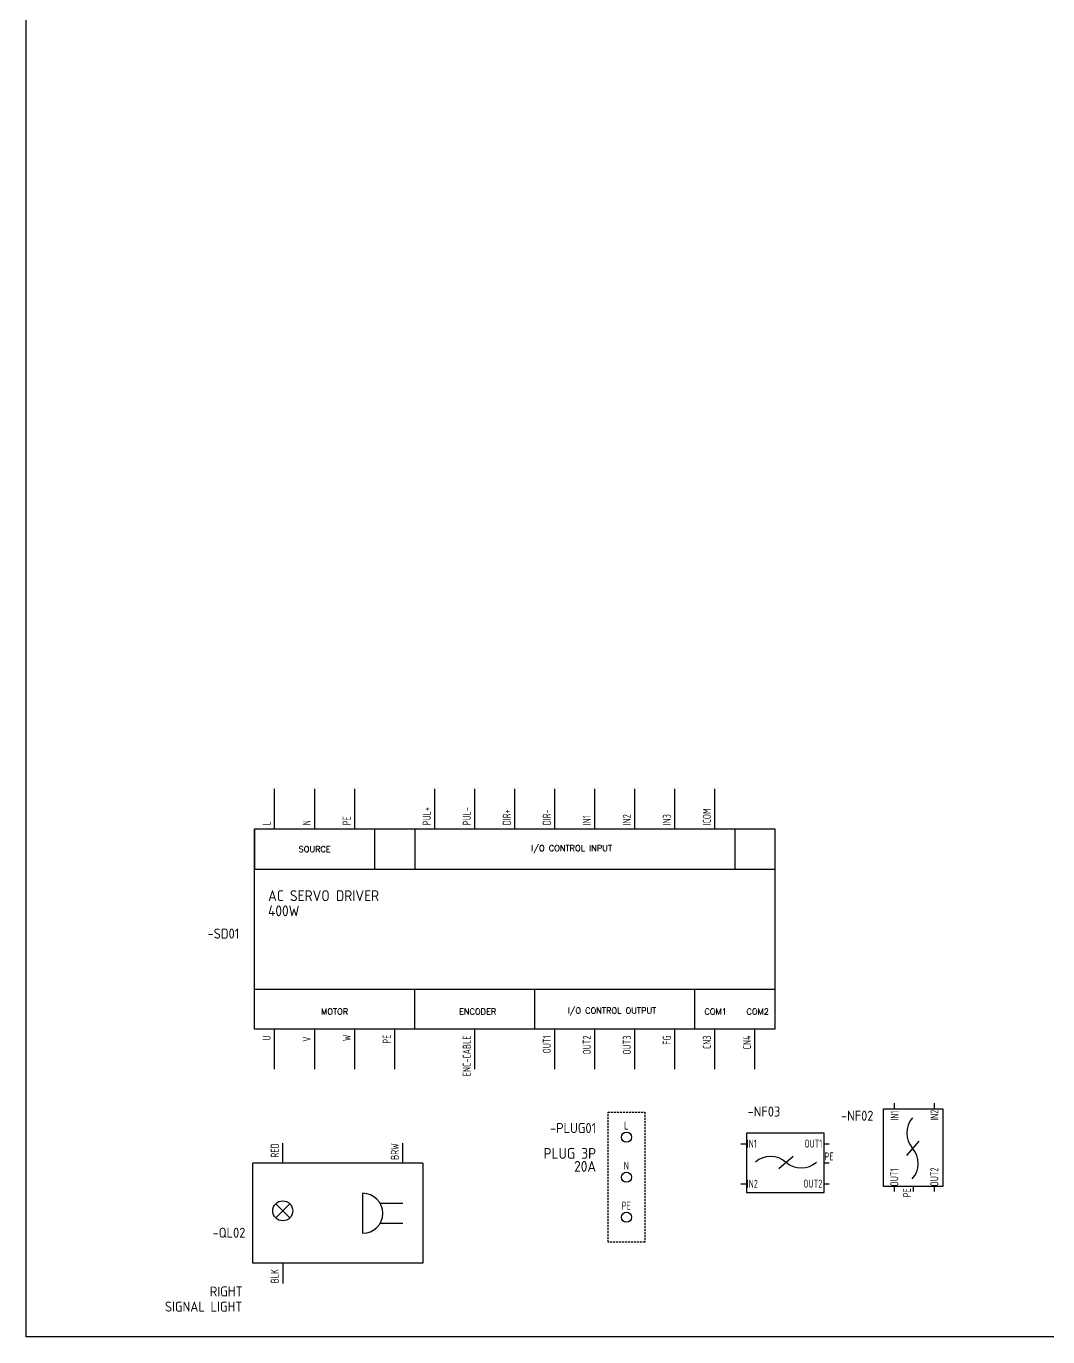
# Model space of a CAD drawing. Header units: inches. Extents: x 57 to 2760, y -193 to 2149.
# Drawn here: x 1516.4 to 1771.7, y 95.3 to 422.7 of the extents above; entities that cross this region are included whole.
import ezdxf
from ezdxf.enums import TextEntityAlignment as Align

# ---------------------------------------------------------------- set-up
doc = ezdxf.new("R2010")
doc.units = ezdxf.units.IN
doc.header["$MEASUREMENT"] = 0
doc.linetypes.add('DASHED', pattern=[0.75, 0.5, -0.25])
for name, color, linetype in [('DESC', 150, 'Continuous'), ('SYMS', 7, 'Continuous'), ('TAGS', 150, 'Continuous'), ('TERMS', 123, 'Continuous')]:
    doc.layers.add(name, color=color, linetype=linetype)
doc.styles.add('WD', font='romans.shx')
doc.styles.add('WD_IEC', font='ISOCP2.shx', dxfattribs={"width": 0.9, "height": 4, "bigfont": '@extfont2.shx'})

# ---------------------------------------------------------------- blocks, each defined once
blk = doc.blocks.new('QL_07')
for p, q in [((0, -5), (0, 0)), ((30, -5), (30, 0)), ((35, -5), (-7.5, -5)), ((-7.5, -30), (-7.5, -5)), ((35, -5), (35, -30)), ((20, -22.5), (20, -12.5)), ((-1.77, -18.66), (1.77, -15.13)), ((1.77, -18.66), (-1.77, -15.13)), ((24.33, -15), (30, -15)), ((24.33, -20), (30, -20)), ((35, -30), (-7.5, -30)), ((0, -30), (0, -35))]:
    blk.add_line(p, q)
blk.add_circle((0, -16.89), 2.5)
blk.add_arc((20, -17.5), 5, 270, 90)
at = {"style": 'WD_IEC', "flags": 1}
for tag, p, height in [('X2TERM01', (0, 0), 0.08), ('X2TERM02', (30, 0), 0.08), ('ASSYCODE', (-0.35, -31.93), 1), ('FAMILY', (-0.35, -33.43), 1), ('X8TERM03', (0, -35), 0.08)]:
    blk.add_attdef(tag, p, '', height=height, dxfattribs=at)
at = {"style": 'WD_IEC', "width": 0.8}
for tag, p in [('TERM01', (-1, 0)), ('TERM02', (29, 0))]:
    blk.add_attdef(tag, text='', height=2, rotation=90, dxfattribs=at).set_placement(p, align=Align.RIGHT)
at = {"style": 'WD_IEC'}
for tag, p in [('INST', (-9.86, -17.48)), ('LOC', (-9.76, -20.68)), ('TAG1', (-9.35, -23.6)), ('XREF', (-9.94, -34.48)), ('DESC1', (-10.02, -38.28)), ('DESC2', (-10.08, -42.06)), ('DESC3', (-10.07, -45.84))]:
    blk.add_attdef(tag, text='', height=2.5, dxfattribs=at).set_placement(p, align=Align.RIGHT)
at = {"style": 'WD_IEC', "flags": 9}
for tag, p in [('MFG', (-9.85, -28.18)), ('CAT', (-9.85, -30.68))]:
    blk.add_attdef(tag, text='', height=1.5, dxfattribs=at).set_placement(p, align=Align.RIGHT)
at = {"style": 'WD_IEC', "width": 0.8}
blk.add_attdef('TERM03', (-1, -35), '', height=2, rotation=90, dxfattribs=at)
blk = doc.blocks.new('NF_V')
for p, q in [((0, 0), (0, -1.44)), ((10, 0), (10, -1.44)), ((6.14, -9.52), (3.07, -13.08)), ((0, -20.82), (0, -22.08)), ((4.74, -20.82), (4.74, -22.08)), ((10, -20.82), (10, -22.08))]:
    blk.add_line(p, q)
blk.add_lwpolyline([(-2.7, -1.44), (12.18, -1.44), (12.18, -20.82), (-2.7, -20.82)], close=True)
for centre, start, end in [((8.96, -7.43), 139.5121, 221.6464), ((0.18, -15.08), 318.3536, 40.4879)]:
    blk.add_arc(centre, 5.82, start, end)
at = {"style": 'WD_IEC'}
for tag, p in [('INST', (-5.18, 1.73)), ('LOC', (-5.18, -1.47)), ('XREF', (-5.18, -8.05))]:
    blk.add_attdef(tag, text='', height=2.7, dxfattribs=at).set_placement(p, align=Align.RIGHT)
at = {"style": 'WD_IEC', "flags": 1}
for tag, p, height in [('X2TERM01', (0, 0), 0.08), ('X2TERM02', (10, 0), 0.08), ('ASSYCODE', (-11.83, -21.41), 1), ('FAMILY', (-11.83, -22.91), 1), ('X8TERM03', (0, -22.08), 0.08), ('X8TERM05', (4.74, -22.08), 0.08), ('X8TERM04', (10, -22.08), 0.08)]:
    blk.add_attdef(tag, p, '', height=height, dxfattribs=at)
at = {"style": 'WD_IEC'}
for tag, height, p in [('TAG1', 2.5, (-5.18, -3.15)), ('DESC1', 2.7, (-5.18, -10.5)), ('DESC2', 2.7, (-5.18, -14.28)), ('DESC3', 2.7, (-5.18, -18.06))]:
    blk.add_attdef(tag, text='', height=height, dxfattribs=at).set_placement(p, align=Align.MIDDLE_RIGHT)
at = {"style": 'WD_IEC', "width": 0.8}
for tag, p in [('TERM01', (1.09, -1.88)), ('TERM02', (11.06, -1.64))]:
    blk.add_attdef(tag, text='', height=2, rotation=90, dxfattribs=at).set_placement(p, align=Align.RIGHT)
for tag, p in [('TERM03', (1.03, -20.8)), ('TERM04', (11.03, -20.8))]:
    blk.add_attdef(tag, p, '', height=2, rotation=90, dxfattribs=at)
blk.add_attdef('TERM05', text='', height=2, rotation=90, dxfattribs=at).set_placement((3.17, -21.25), align=Align.MIDDLE_RIGHT)
at = {"style": 'WD_IEC', "flags": 9}
for tag, p in [('MFG', (-6.35, -25.69)), ('CAT', (-6.35, -28.19))]:
    blk.add_attdef(tag, text='', height=1.5, dxfattribs=at).set_placement(p, align=Align.RIGHT)
blk = doc.blocks.new('NF_H')
for p, q in [((0, 0), (1.44, 0)), ((20.82, 0), (22.08, 0)), ((9.52, -6.14), (13.08, -3.07)), ((20.82, -4.74), (22.08, -4.74)), ((0, -10), (1.44, -10)), ((20.82, -10), (22.08, -10))]:
    blk.add_line(p, q)
blk.add_lwpolyline([(1.44, 2.7), (1.44, -12.18), (20.82, -12.18), (20.82, 2.7)], close=True)
for centre, start, end in [((7.43, -8.96), 48.3536, 130.4879), ((15.08, -0.18), 229.5121, 311.6464)]:
    blk.add_arc(centre, 5.82, start, end)
at = {"style": 'WD_IEC'}
for tag, height, p in [('INST', 2.7, (1.6, 14)), ('LOC', 2.7, (1.6, 11)), ('TAG1', 2.5, (1.69, 8.08)), ('DESC1', 2.7, (1.69, 4.72))]:
    blk.add_attdef(tag, text='', height=height, dxfattribs=at).set_placement(p, align=Align.MIDDLE_LEFT)
for tag, p, height, flags in [('X4TERM01', (0, 0), 0.08, 1), ('X1TERM03', (22.08, 0), 0.08, 1), ('X1TERM05', (22.08, -4.74), 0.08, 1), ('X4TERM02', (0, -10), 0.08, 1), ('X1TERM04', (22.08, -10), 0.08, 1), ('MFG', (4.89, -26.64), 1.5, 9), ('ASSYCODE', (3.47, -30.44), 1, 1), ('CAT', (4.89, -29.14), 1.5, 9), ('FAMILY', (3.47, -31.94), 1, 1)]:
    blk.add_attdef(tag, p, '', height=height, dxfattribs=dict(at, flags=flags))
at = {"style": 'WD_IEC', "width": 0.8}
for tag, p in [('TERM01', (1.5, -0.96)), ('TERM02', (1.5, -10.96))]:
    blk.add_attdef(tag, p, '', height=2, dxfattribs=at)
for tag, p in [('TERM03', (20.38, -0.93)), ('TERM04', (20.38, -10.93))]:
    blk.add_attdef(tag, text='', height=2, dxfattribs=at).set_placement(p, align=Align.RIGHT)
blk.add_attdef('TERM05', text='', height=2, dxfattribs=at).set_placement((20.91, -3.15), align=Align.MIDDLE_LEFT)
at = {"style": 'WD_IEC'}
blk.add_attdef('XREF', text='', height=2.7, dxfattribs=at).set_placement((8.6, -15.22), align=Align.RIGHT)
for tag, p in [('DESC2', (8.6, -19.91)), ('DESC3', (8.6, -23.15))]:
    blk.add_attdef(tag, text='', height=2.7, dxfattribs=at).set_placement(p, align=Align.MIDDLE_RIGHT)
blk = doc.blocks.new('PLUG_001')
at = {"linetype": 'DASHED'}
blk.add_lwpolyline([(3.33, -26.25), (-5.83, -26.25), (-5.83, 6.25), (3.33, 6.25)], close=True, dxfattribs=at)
for centre in [(-1.25, 0), (-1.25, -10), (-1.25, -20)]:
    blk.add_circle(centre, 1.25)
at = {"style": 'WD_IEC'}
for tag, height, p in [('INST', 2.7, (-8.94, 7.08)), ('LOC', 2.7, (-8.94, 4.08)), ('TAG1', 2.5, (-8.85, 1.04)), ('XREF', 2.7, (-8.85, -2.6)), ('DESC1', 2.7, (-8.85, -5.4)), ('DESC2', 2.7, (-8.85, -8.64)), ('DESC3', 2.7, (-8.85, -11.88))]:
    blk.add_attdef(tag, text='', height=height, dxfattribs=at).set_placement(p, align=Align.RIGHT)
at = {"style": 'WD_IEC', "width": 0.8}
for tag, p in [('TERM01', (-1.31, 2.9)), ('TERM02', (-1.31, -7.1)), ('TERM03', (-1.31, -17.1))]:
    blk.add_attdef(tag, text='', height=2, dxfattribs=at).set_placement(p, align=Align.MIDDLE_CENTER)
at = {"style": 'WD_IEC'}
for tag, p, height, flags in [('X1TERM01', (0, 0), 0.08, 1), ('X1TERM02', (0, -10), 0.08, 1), ('MFG', (-12.75, -15.45), 1.5, 9), ('CAT', (-12.75, -17.95), 1.5, 9), ('X1TERM03', (0, -20), 0.08, 1), ('ASSYCODE', (-14.17, -30.32), 1, 1), ('FAMILY', (-14.17, -31.82), 1, 1)]:
    blk.add_attdef(tag, p, '', height=height, dxfattribs=dict(at, flags=flags))
blk = doc.blocks.new('SD_V')
for p, q in [((0, -10), (0, 0)), ((10, -10), (10, 0)), ((20, -10), (20, 0)), ((40, -10), (40, 0)), ((50, -10), (50, 0)), ((60, -10), (60, 0)), ((70, -10), (70, 0)), ((80, -10), (80, 0)), ((90, -10), (90, 0)), ((100, -10), (100, 0)), ((110, -10), (110, 0)), ((-5, -10), (-5, -20)), ((25, -20), (25, -10)), ((35, -10), (35, -20)), ((115, -10), (115, -20)), ((-5, -20), (125, -20)), ((-5, -50), (125, -50)), ((-5, -60), (-5, -50)), ((35, -60), (35, -50)), ((65, -60), (65, -50)), ((105, -60), (105, -50)), ((0, -70), (0, -60)), ((10, -70), (10, -60)), ((20, -70), (20, -60)), ((30, -70), (30, -60)), ((50, -70), (50, -60)), ((70, -70), (70, -60)), ((80, -70), (80, -60)), ((90, -70), (90, -60)), ((100, -70), (100, -60)), ((110, -70), (110, -60)), ((120, -70), (120, -60))]:
    blk.add_line(p, q)
blk.add_lwpolyline([(-5, -10), (125, -10), (125, -60), (-5, -60)], close=True)
at = {"char_height": 1.5, "attachment_point": 5, "style": 'WD'}
for s, width, insert in [('SOURCE', 40.0003, (10, -15.04)), ('I/O CONTROL INPUT', 40.0003, (74.22, -15.04)), ('MOTOR', 48.5554, (14.99, -55.63)), ('ENCODER', 48.5554, (50.72, -55.63)), ('I/O CONTROL OUTPUT', 48.5554, (84.28, -55.63)), ('COM1', 48.5554, (110.2, -55.63)), ('COM2', 48.5554, (120.7, -55.63))]:
    blk.add_mtext_dynamic_manual_height_columns(s, width=width, gutter_width=12.5, heights=[0], dxfattribs=dict(at, insert=insert))
at = {"style": 'WD_IEC', "flags": 1}
for tag, p, height in [('X2TERM01', (0, 0), 0.08), ('X2TERM02', (10, 0), 0.08), ('X2TERM03', (20, 0), 0.08), ('X2TERM04', (40, 0), 0.08), ('X2TERM05', (50, 0), 0.08), ('X2TERM06', (60, 0), 0.08), ('X2TERM07', (70, 0), 0.08), ('X2TERM08', (80, 0), 0.08), ('X2TERM09', (90, 0), 0.08), ('X2TERM10', (100, 0), 0.08), ('X2TERM11', (110, 0), 0.08), ('ASSYCODE', (-15.02, -51.17), 1), ('FAMILY', (-15.02, -52.67), 1), ('X8TERM12', (0, -70), 0.08), ('X8TERM21', (10, -70), 0.08), ('X8TERM22', (20, -70), 0.08), ('X8TERM23', (30, -70), 0.08), ('X8TERM13', (50, -70), 0.08), ('X8TERM14', (70, -70), 0.08), ('X8TERM15', (80, -70), 0.08), ('X8TERM16', (90, -70), 0.08), ('X8TERM18', (100, -70), 0.08), ('X8TERM19', (110, -70), 0.08), ('X8TERM20', (120, -70), 0.08)]:
    blk.add_attdef(tag, p, '', height=height, dxfattribs=at)
at = {"style": 'WD_IEC', "width": 0.8}
for tag, p in [('TERM01', (-1, -9.09)), ('TERM02', (9, -9.09)), ('TERM03', (19, -9.09)), ('TERM04', (39, -9.09)), ('TERM05', (49, -9.09)), ('TERM06', (59, -9.09)), ('TERM07', (69, -9.09)), ('TERM08', (79, -9.09)), ('TERM09', (89, -9.09)), ('TERM10', (99, -9.09)), ('TERM11', (109, -9.09))]:
    blk.add_attdef(tag, p, '', height=2, rotation=90, dxfattribs=at)
at = {"style": 'WD_IEC'}
for tag, p in [('DESC1', (-1.64, -26.67)), ('DESC2', (-1.64, -30.45)), ('DESC3', (-1.64, -34.23))]:
    blk.add_attdef(tag, text='', height=2.7, dxfattribs=at).set_placement(p, align=Align.MIDDLE_LEFT)
for tag, height, p in [('INST', 2.7, (-8.85, -31.27)), ('LOC', 2.7, (-8.85, -34.47)), ('TAG1', 2.5, (-8.85, -37.39)), ('XREF', 2.7, (-8.85, -48.27))]:
    blk.add_attdef(tag, text='', height=height, dxfattribs=at).set_placement(p, align=Align.RIGHT)
at = {"style": 'WD_IEC', "flags": 9}
for tag, p in [('MFG', (-9.35, -41.97)), ('CAT', (-9.35, -44.47))]:
    blk.add_attdef(tag, text='', height=1.5, dxfattribs=at).set_placement(p, align=Align.RIGHT)
at = {"style": 'WD_IEC', "width": 0.8}
for tag, p in [('TERM12', (-1, -61.6)), ('TERM21', (9, -61.83)), ('TERM22', (19, -61.35)), ('TERM23', (29, -61.35)), ('TERM13', (49, -61.6)), ('TERM14', (69, -61.6)), ('TERM15', (79, -61.6)), ('TERM16', (89, -61.6)), ('TERM18', (99, -61.6)), ('TERM19', (109, -61.6)), ('TERM20', (119, -61.6))]:
    blk.add_attdef(tag, text='', height=2, rotation=90, dxfattribs=at).set_placement(p, align=Align.RIGHT)

msp = doc.modelspace()

# ---------------------------------------------------------------- linework, layer by layer
msp.add_lwpolyline([(1516.42354, 1038.5238), (2759.83916, 1038.5238), (2759.83916, 95.27601), (1516.42354, 95.27601)], close=True)

# ---------------------------------------------------------------- block references
at = {"layer": 'SYMS'}
ref = msp.add_blockref('SD_V', (1578.50333, 232.15106), dxfattribs=at)
ref.add_attrib('TERM20', 'CN4', dxfattribs={"layer": 'TERMS', "height": 2, "rotation": 90, "style": 'WD_IEC', "width": 0.8}).set_placement((1697.50333, 170.55505), align=Align.RIGHT)
ref.add_attrib('TERM19', 'CN3', dxfattribs={"layer": 'TERMS', "height": 2, "rotation": 90, "style": 'WD_IEC', "width": 0.8}).set_placement((1687.50333, 170.55505), align=Align.RIGHT)
ref.add_attrib('TERM18', 'FG', dxfattribs={"layer": 'TERMS', "height": 2, "rotation": 90, "style": 'WD_IEC', "width": 0.8}).set_placement((1677.50333, 170.55505), align=Align.RIGHT)
ref.add_attrib('TERM16', 'OUT3', dxfattribs={"layer": 'TERMS', "height": 2, "rotation": 90, "style": 'WD_IEC', "width": 0.8}).set_placement((1667.50333, 170.55505), align=Align.RIGHT)
ref.add_attrib('TERM15', 'OUT2', dxfattribs={"layer": 'TERMS', "height": 2, "rotation": 90, "style": 'WD_IEC', "width": 0.8}).set_placement((1657.50333, 170.55505), align=Align.RIGHT)
ref.add_attrib('TERM14', 'OUT1', dxfattribs={"layer": 'TERMS', "height": 2, "rotation": 90, "style": 'WD_IEC', "width": 0.8}).set_placement((1647.50333, 170.55505), align=Align.RIGHT)
ref.add_attrib('TERM13', 'ENC-CABLE', dxfattribs={"layer": 'TERMS', "height": 2, "rotation": 90, "style": 'WD_IEC', "width": 0.8}).set_placement((1627.50333, 170.55505), align=Align.RIGHT)
ref.add_attrib('TERM12', 'U', dxfattribs={"layer": 'TERMS', "height": 2, "rotation": 90, "style": 'WD_IEC', "width": 0.8}).set_placement((1577.50333, 170.55505), align=Align.RIGHT)
ref.add_attrib('TERM11', 'ICOM', (1687.50333, 223.0591), dxfattribs={"layer": 'TERMS', "height": 2, "rotation": 90, "style": 'WD_IEC', "width": 0.8})
ref.add_attrib('TERM10', 'IN3', (1677.50333, 223.0591), dxfattribs={"layer": 'TERMS', "height": 2, "rotation": 90, "style": 'WD_IEC', "width": 0.8})
ref.add_attrib('TERM09', 'IN2', (1667.50333, 223.0591), dxfattribs={"layer": 'TERMS', "height": 2, "rotation": 90, "style": 'WD_IEC', "width": 0.8})
ref.add_attrib('TERM08', 'IN1', (1657.50333, 223.0591), dxfattribs={"layer": 'TERMS', "height": 2, "rotation": 90, "style": 'WD_IEC', "width": 0.8})
ref.add_attrib('TERM07', 'DIR-', (1647.50333, 223.0591), dxfattribs={"layer": 'TERMS', "height": 2, "rotation": 90, "style": 'WD_IEC', "width": 0.8})
ref.add_attrib('TERM06', 'DIR+', (1637.50333, 223.0591), dxfattribs={"layer": 'TERMS', "height": 2, "rotation": 90, "style": 'WD_IEC', "width": 0.8})
ref.add_attrib('TERM05', 'PUL-', (1627.50333, 223.0591), dxfattribs={"layer": 'TERMS', "height": 2, "rotation": 90, "style": 'WD_IEC', "width": 0.8})
ref.add_attrib('TERM04', 'PUL+', (1617.50333, 223.0591), dxfattribs={"layer": 'TERMS', "height": 2, "rotation": 90, "style": 'WD_IEC', "width": 0.8})
ref.add_attrib('TERM03', 'PE', (1597.50333, 223.0591), dxfattribs={"layer": 'TERMS', "height": 2, "rotation": 90, "style": 'WD_IEC', "width": 0.8})
ref.add_attrib('TERM02', 'N', (1587.50333, 223.0591), dxfattribs={"layer": 'TERMS', "height": 2, "rotation": 90, "style": 'WD_IEC', "width": 0.8})
ref.add_attrib('TERM01', 'L', (1577.50333, 223.0591), dxfattribs={"layer": 'TERMS', "height": 2, "rotation": 90, "style": 'WD_IEC', "width": 0.8})
ref.add_attrib('DESC2', '400W', dxfattribs={"layer": 'DESC', "height": 2.7, "style": 'WD_IEC'}).set_placement((1576.86102, 201.70173), align=Align.MIDDLE_LEFT)
ref.add_attrib('DESC1', 'AC SERVO DRIVER', dxfattribs={"layer": 'DESC', "height": 2.7, "style": 'WD_IEC'}).set_placement((1576.86102, 205.48173), align=Align.MIDDLE_LEFT)
ref.add_attrib('TAG1', '-SD01', dxfattribs={"layer": 'TAGS', "height": 2.5, "style": 'WD_IEC'}).set_placement((1569.65176, 194.76326), align=Align.RIGHT)
ref.add_attrib('TERM21', 'V', dxfattribs={"layer": 'TERMS', "height": 2, "rotation": 90, "style": 'WD_IEC', "width": 0.8}).set_placement((1587.50333, 170.31963), align=Align.RIGHT)
ref.add_attrib('TERM22', 'W', dxfattribs={"layer": 'TERMS', "height": 2, "rotation": 90, "style": 'WD_IEC', "width": 0.8}).set_placement((1597.50333, 170.79663), align=Align.RIGHT)
ref.add_attrib('TERM23', 'PE', dxfattribs={"layer": 'TERMS', "height": 2, "rotation": 90, "style": 'WD_IEC', "width": 0.8}).set_placement((1607.50333, 170.79663), align=Align.RIGHT)
ref = msp.add_blockref('PLUG_001', (1667.67457, 145.14457), dxfattribs=at)
ref.add_attrib('TAG1', '-PLUG01', dxfattribs={"layer": 'TAGS', "height": 2.5, "style": 'WD_IEC'}).set_placement((1658.82853, 146.1829), align=Align.RIGHT)
ref.add_attrib('DESC1', 'PLUG 3P', dxfattribs={"layer": 'DESC', "height": 2.7, "style": 'WD_IEC'}).set_placement((1658.82853, 139.74465), align=Align.RIGHT)
ref.add_attrib('DESC2', '20A', dxfattribs={"layer": 'DESC', "height": 2.7, "style": 'WD_IEC'}).set_placement((1658.82853, 136.50465), align=Align.RIGHT)
ref.add_attrib('TERM01', 'L', dxfattribs={"layer": 'TERMS', "height": 2, "style": 'WD_IEC', "width": 0.8}).set_placement((1666.36448, 148.04363), align=Align.MIDDLE_CENTER)
ref.add_attrib('TERM02', 'N', dxfattribs={"layer": 'TERMS', "height": 2, "style": 'WD_IEC', "width": 0.8}).set_placement((1666.36448, 138.04363), align=Align.MIDDLE_CENTER)
ref.add_attrib('TERM03', 'PE', dxfattribs={"layer": 'TERMS', "height": 2, "style": 'WD_IEC', "width": 0.8}).set_placement((1666.36448, 128.04363), align=Align.MIDDLE_CENTER)
ref = msp.add_blockref('NF_H', (1694.97709, 143.47064), dxfattribs=at)
ref.add_attrib('TERM01', 'IN1', (1696.47541, 142.5123), dxfattribs={"layer": 'TERMS', "height": 2, "style": 'WD_IEC', "width": 0.8})
ref.add_attrib('TERM02', 'IN2', (1696.47541, 132.5123), dxfattribs={"layer": 'TERMS', "height": 2, "style": 'WD_IEC', "width": 0.8})
ref.add_attrib('TERM03', 'OUT1', dxfattribs={"layer": 'TERMS', "height": 2, "style": 'WD_IEC', "width": 0.8}).set_placement((1715.35751, 142.54031), align=Align.RIGHT)
ref.add_attrib('TERM04', 'OUT2', dxfattribs={"layer": 'TERMS', "height": 2, "style": 'WD_IEC', "width": 0.8}).set_placement((1715.35751, 132.54031), align=Align.RIGHT)
ref.add_attrib('TERM05', 'PE', dxfattribs={"layer": 'TERMS', "height": 2, "style": 'WD_IEC', "width": 0.8}).set_placement((1715.88882, 140.32265), align=Align.MIDDLE_LEFT)
ref.add_attrib('TAG1', '-NF03', dxfattribs={"layer": 'TAGS', "height": 2.5, "style": 'WD_IEC'}).set_placement((1696.66947, 151.54977), align=Align.MIDDLE_LEFT)
ref = msp.add_blockref('NF_V', (1733.31329, 153.65452), dxfattribs=at)
ref.add_attrib('TERM01', 'IN1', dxfattribs={"layer": 'TERMS', "height": 2, "rotation": 90, "style": 'WD_IEC', "width": 0.8}).set_placement((1734.40444, 151.77419), align=Align.RIGHT)
ref.add_attrib('TERM02', 'IN2', dxfattribs={"layer": 'TERMS', "height": 2, "rotation": 90, "style": 'WD_IEC', "width": 0.8}).set_placement((1744.3745, 152.01347), align=Align.RIGHT)
ref.add_attrib('TERM03', 'OUT1', (1734.34469, 132.8534), dxfattribs={"layer": 'TERMS', "height": 2, "rotation": 90, "style": 'WD_IEC', "width": 0.8})
ref.add_attrib('TERM04', 'OUT2', (1744.34469, 132.8534), dxfattribs={"layer": 'TERMS', "height": 2, "rotation": 90, "style": 'WD_IEC', "width": 0.8})
ref.add_attrib('TERM05', 'PE', dxfattribs={"layer": 'TERMS', "height": 2, "rotation": 90, "style": 'WD_IEC', "width": 0.8}).set_placement((1736.48002, 132.4019), align=Align.MIDDLE_RIGHT)
ref.add_attrib('TAG1', '-NF02', dxfattribs={"layer": 'TAGS', "height": 2.5, "style": 'WD_IEC'}).set_placement((1728.13448, 150.50922), align=Align.MIDDLE_RIGHT)
ref = msp.add_blockref('QL_07', (1580.53188, 143.62883), dxfattribs=at)
ref.add_attrib('TAG1', '-QL02', dxfattribs={"layer": 'TAGS', "height": 2.5, "style": 'WD_IEC'}).set_placement((1571.17811, 120.02754), align=Align.RIGHT)
ref.add_attrib('DESC1', 'RIGHT', dxfattribs={"layer": 'DESC', "height": 2.5, "style": 'WD_IEC'}).set_placement((1570.50811, 105.34954), align=Align.RIGHT)
ref.add_attrib('DESC2', 'SIGNAL LIGHT', dxfattribs={"layer": 'DESC', "height": 2.5, "style": 'WD_IEC'}).set_placement((1570.4561, 101.56954), align=Align.RIGHT)
ref.add_attrib('TERM01', 'RED', dxfattribs={"layer": 'TERMS', "height": 2, "rotation": 90, "style": 'WD_IEC', "width": 0.8}).set_placement((1579.53188, 143.62883), align=Align.RIGHT)
ref.add_attrib('TERM02', 'BRW', dxfattribs={"layer": 'TERMS', "height": 2, "rotation": 90, "style": 'WD_IEC', "width": 0.8}).set_placement((1609.53188, 143.62883), align=Align.RIGHT)
ref.add_attrib('TERM03', 'BLK', (1579.53188, 108.62883), dxfattribs={"layer": 'TERMS', "height": 2, "rotation": 90, "style": 'WD_IEC', "width": 0.8})

doc.saveas('drawing.dxf')
